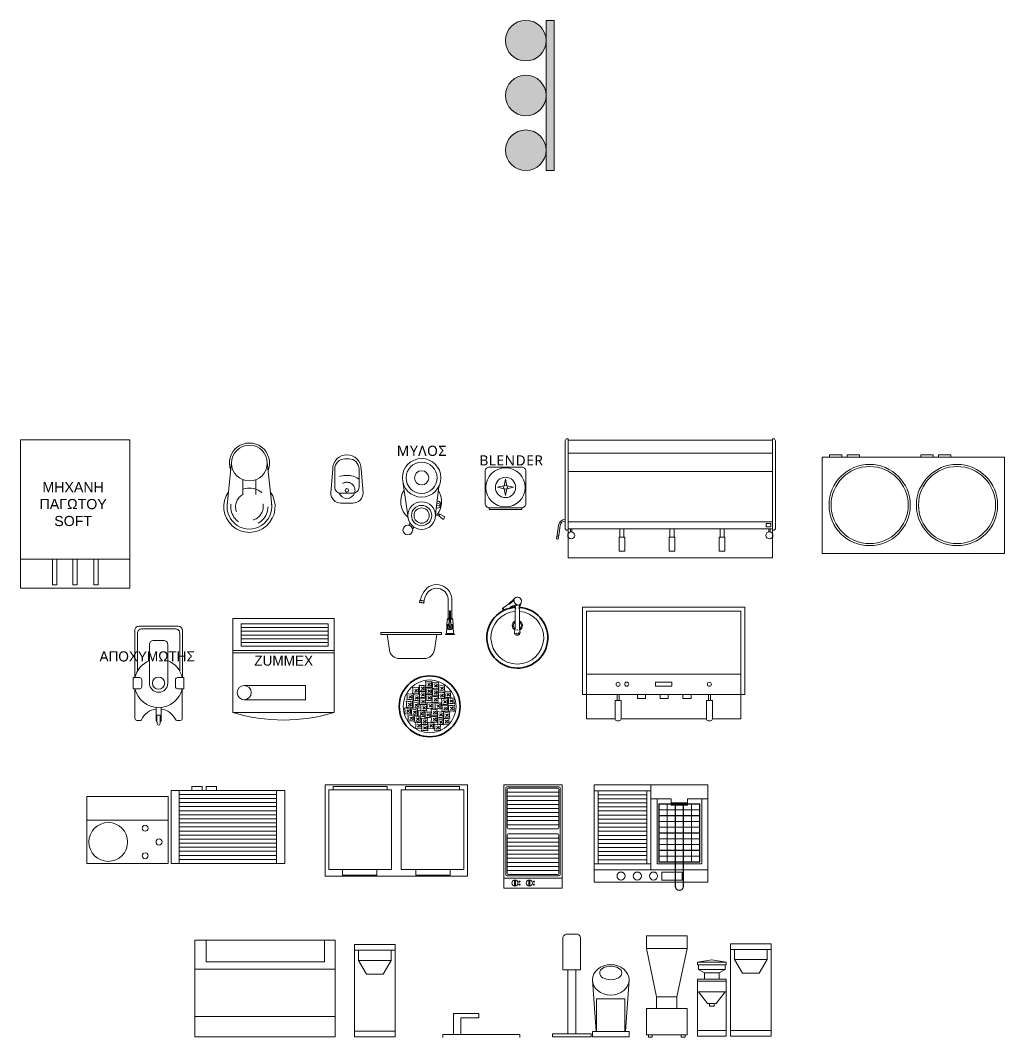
# Model space of a CAD drawing. Header units: metres. Extents: x -438 to -108, y 54494 to 54569.
# Drawn here: x -436.72 to -431.87, y 54556.84 to 54561.85 of the extents above; entities that cross this region are included whole.
import ezdxf

# ---------------------------------------------------------------- set-up
doc = ezdxf.new("R2010")
doc.units = ezdxf.units.M
doc.header["$MEASUREMENT"] = 0
doc.linetypes.add('0', pattern=[0])
doc.linetypes.add('HIDDEN2', pattern=[0.1875, 0.125, -0.0625])
for name, color, linetype, lineweight in [('epipla new', 141, 'Continuous', 35), ('epipla old', 5, 'Continuous', 20), ('epipla_new', 141, 'Continuous', 35), ('hatch kolones', 250, 'Continuous', 13), ('hatch_kolones', 250, 'Continuous', 13), ('hatch_walls', 252, 'Continuous', 13)]:
    doc.layers.add(name, color=color, linetype=linetype, lineweight=lineweight)
doc.layers.add('HATCH_EPIPLA_UP', color=7, linetype='Continuous', lineweight=13, true_color=0xdbd5cd)
doc.styles.add('ATTR', font='romans.shx', dxfattribs={"width": 0.8, "height": 1.075})
doc.styles.get("Standard").update_dxf_attribs({"font": 'arial.ttf'})

# ---------------------------------------------------------------- blocks, each defined once
blk = doc.blocks.new('CAF2')
at = {"layer": 'epipla old'}
for p, q in [((55483.5, 23766.7), (55483.5, 24196.7)), ((55483.5, 24196.7), (56283.5, 24196.7)), ((55503.5, 23646.7), (55503.5, 24176.7)), ((55503.5, 24176.7), (56263.5, 24176.7)), ((56263.5, 24176.7), (56263.5, 23646.7)), ((56283.5, 24196.7), (56283.5, 23766.7)), ((56263.5, 23866.7), (55503.5, 23866.7)), ((55923.5, 23826.7), (55843.5, 23826.7)), ((55843.5, 23826.7), (55843.5, 23806.7)), ((55923.5, 23806.7), (55843.5, 23806.7)), ((55923.5, 23826.7), (55923.5, 23806.7)), ((56283.5, 23766.7), (55483.5, 23766.7)), ((56263.5, 23766.7), (55503.5, 23766.7)), ((55653.5, 23736.7), (55653.5, 23766.7)), ((55663.5, 23736.7), (55663.5, 23766.7)), ((55754, 23766.7), (55754, 23746.7)), ((55794, 23746.7), (55794, 23766.7)), ((55865.7, 23766.7), (55865.7, 23746.7)), ((55905.7, 23746.7), (55905.7, 23766.7)), ((55977.9, 23766.7), (55977.9, 23746.7)), ((56017.9, 23746.7), (56017.9, 23766.7)), ((56103.5, 23766.7), (56103.5, 23736.7)), ((56113.5, 23766.7), (56113.5, 23736.7)), ((55643.5, 23646.7), (55643.5, 23736.7)), ((55673.5, 23736.7), (55643.5, 23736.7)), ((55673.5, 23646.7), (55673.5, 23736.7)), ((55754, 23746.7), (55794, 23746.7)), ((55865.7, 23746.7), (55905.7, 23746.7)), ((55977.9, 23746.7), (56017.9, 23746.7)), ((56093.5, 23736.7), (56093.5, 23646.7)), ((56123.5, 23736.7), (56093.5, 23736.7)), ((56123.5, 23736.7), (56123.5, 23646.7)), ((55643.5, 23646.7), (55503.5, 23646.7)), ((55663.5, 23636.7), (55653.5, 23636.7)), ((56093.5, 23646.7), (55673.5, 23646.7)), ((56113.5, 23636.7), (56103.5, 23636.7)), ((56263.5, 23646.7), (56123.5, 23646.7))]:
    blk.add_line(p, q, dxfattribs=at)
for centre in [(55658.5, 23816.7), (55701.3, 23817), (56108.5, 23816.7)]:
    blk.add_circle(centre, 10, dxfattribs=at)
for centre, start, end in [((55653.5, 23646.7), 180, 270), ((55663.5, 23646.7), 270, 0), ((56103.5, 23646.7), 180, 270), ((56113.5, 23646.7), 270, 0)]:
    blk.add_arc(centre, 10, start, end, dxfattribs=at)
blk = doc.blocks.new('A$C2988737A')
at = {"layer": 'epipla old'}
blk.add_line((587.6, 270), (587.6, -270), dxfattribs=at)
for points in [[(0, -270), (730, -270), (730, 270), (0, 270)], [(587.6, 92.8), (713.9, 92.8), (713.9, 114.3), (587.6, 114.3)], [(587.6, -10.8), (713.9, -10.8), (713.9, 10.8), (587.6, 10.8)], [(587.6, -111.3), (713.9, -111.3), (713.9, -89.7), (587.6, -89.7)]]:
    blk.add_lwpolyline(points, close=True, dxfattribs=at)
blk = doc.blocks.new('ICE1')
at = {"layer": 'epipla new', "rotation": 270}
blk.add_blockref('A$C2988737A', (52983, 25020.2), dxfattribs=at)
at = {"layer": 'hatch_kolones', "insert": (52973.3, 24812.5), "char_height": 50, "attachment_point": 2}
blk.add_mtext('\\A1;\\pxqc;ΜΗΧΑΝΗ\\PΠΑΓΩΤΟΥ\\PSOFT', dxfattribs=at)
blk = doc.blocks.new('A1')
at = {"layer": 'epipla old'}
for p, q in [((53753.9, 24911.2), (53732, 24698)), ((53929.6, 24911.2), (53951.6, 24698))]:
    blk.add_line(p, q, dxfattribs=at)
at = {"layer": 'epipla old', "linetype": 'HIDDEN2', "ltscale": 200}
for p, q in [((53809.9, 24751.5), (53809.9, 24823.8)), ((53873.6, 24751.5), (53873.6, 24823.8))]:
    blk.add_line(p, q, dxfattribs=at)
at = {"layer": 'epipla old'}
blk.add_circle((53841.8, 24905.9), 88, dxfattribs=at)
at = {"layer": 'epipla old', "linetype": 'HIDDEN2', "ltscale": 200}
blk.add_circle((53841.8, 24691.3), 91.8, dxfattribs=at)
at = {"layer": 'epipla old'}
for centre, radius, start, end in [((53841.8, 24905.9), 99, 338.5169, 201.4831), ((53841.8, 24691.3), 126.5, 144.4423, 35.5577), ((53841.8, 24691.3), 110, 171.7391, 8.2609)]:
    blk.add_arc(centre, radius, start, end, dxfattribs=at)
at = {"layer": 'epipla old', "linetype": 'HIDDEN2', "ltscale": 200}
blk.add_arc((53841.8, 24691.3), 68.1, 117.8672, 62.1328, dxfattribs=at)
blk = doc.blocks.new('A2')
at = {"layer": 'epipla old'}
for points in [[(54292.4, 24709.1), (54352, 24709.1, 0.414214), (54402, 24759.1), (54392.2, 24876.8, 0.414214), (54322.2, 24946.8), (54322.2, 24946.8, 0.414214), (54252.2, 24876.8), (54242.4, 24759.1, 0.414214)], [(54292.4, 24757.4), (54352, 24757.4, 0.414214), (54382, 24787.4), (54382, 24876.8, 0.414214), (54332, 24926.8), (54312.4, 24926.8, 0.414214), (54262.4, 24876.8), (54262.4, 24787.4, 0.414214)]]:
    blk.add_lwpolyline(points, format="xyb", close=True, dxfattribs=at)
blk.add_circle((54322.2, 24771.7), 8.46, dxfattribs=at)
at = {"layer": 'epipla old', "linetype": 'HIDDEN2', "ltscale": 200}
for centre, radius, start, end in [((54322.2, 24736.9), 108.5, 56.5784, 123.4213), ((54322.2, 24771.7), 40, 340.7661, 199.2339)]:
    blk.add_arc(centre, radius, start, end, dxfattribs=at)
at = {"layer": 'epipla old'}
blk.add_arc((54322.2, 24771.7), 40, 199.2339, 340.7661, dxfattribs=at)
blk = doc.blocks.new('A4')
at = {"layer": 'epipla old'}
for p, q in [((53759.7, 23982.9), (54259.7, 23982.9)), ((53759.7, 23970.7), (54259.7, 23970.7))]:
    blk.add_line(p, q, dxfattribs=at)
for points in [[(53759.7, 23678.1), (54259.7, 23678.1), (54259.7, 24140.4), (53759.7, 24140.4)], [(53800.9, 24114.4), (54230.4, 24114.4), (54230.4, 24095.9), (53800.9, 24095.9)], [(53800.9, 24095.9), (54230.4, 24095.9), (54230.4, 24077.5), (53800.9, 24077.5)], [(53800.9, 24077.5), (54230.4, 24077.5), (54230.4, 24059), (53800.9, 24059)], [(53800.9, 24059), (54230.4, 24059), (54230.4, 24040.6), (53800.9, 24040.6)], [(53800.9, 24040.6), (54230.4, 24040.6), (54230.4, 24022.1), (53800.9, 24022.1)], [(53800.9, 24022.1), (54230.4, 24022.1), (54230.4, 24003.6), (53800.9, 24003.6)]]:
    blk.add_lwpolyline(points, close=True, dxfattribs=at)
blk.add_lwpolyline([(53816.3, 23740.5), (54117.5, 23740.5), (54117.5, 23810.3), (53816.3, 23810.3)], dxfattribs=at)
blk.add_circle((53816.3, 23775.4), 34.9, dxfattribs=at)
for centre, radius, start, end in [((53816.3, 23775.4), 34.9, 90, 270), ((54009.7, 24488.3), 847.9, 252.8508, 287.1492)]:
    blk.add_arc(centre, radius, start, end, dxfattribs=at)
blk = doc.blocks.new('A5')
at = {"layer": 'epipla old'}
for p, q in [((53495.8, 23293.7), (53495.8, 22933.7)), ((53975.8, 23273.7), (53495.8, 23273.7)), ((53975.8, 23253.7), (53495.8, 23253.7)), ((53975.8, 23293.7), (53975.8, 22933.7)), ((53975.8, 23233.7), (53495.8, 23233.7)), ((53975.8, 23213.7), (53495.8, 23213.7)), ((53975.8, 23193.7), (53495.8, 23193.7)), ((53975.8, 23173.7), (53495.8, 23173.7)), ((53975.8, 23153.7), (53495.8, 23153.7)), ((53041.1, 23147.9), (53441.1, 23147.9)), ((53975.8, 23133.7), (53495.8, 23133.7)), ((53975.8, 23113.7), (53495.8, 23113.7)), ((53975.8, 23093.7), (53495.8, 23093.7)), ((53975.8, 23073.7), (53495.8, 23073.7)), ((53975.8, 23053.7), (53495.8, 23053.7)), ((53975.8, 23033.7), (53495.8, 23033.7)), ((53975.8, 23013.7), (53495.8, 23013.7)), ((53975.8, 22993.7), (53495.8, 22993.7)), ((53975.8, 22973.7), (53495.8, 22973.7)), ((53975.8, 22953.7), (53495.8, 22953.7))]:
    blk.add_line(p, q, dxfattribs=at)
for points in [[(53558.9, 23293.7), (53558.9, 23313.7), (53608.9, 23313.7), (53608.9, 23293.7)], [(53628.9, 23293.7), (53628.9, 23313.7), (53678.9, 23313.7), (53678.9, 23293.7)]]:
    blk.add_lwpolyline(points, dxfattribs=at)
for points in [[(53041.1, 23263.7), (53441.1, 23263.7), (53441.1, 22933.7), (53041.1, 22933.7)], [(54015.8, 22933.7), (53455.8, 22933.7), (53455.8, 23293.7), (54015.8, 23293.7)]]:
    blk.add_lwpolyline(points, close=True, dxfattribs=at)
for centre, radius in [((53146.3, 23039.6), 95.5), ((53328.1, 23107.6), 15), ((53396.9, 23039.6), 15), ((53328.1, 22971.5), 15)]:
    blk.add_circle(centre, radius, dxfattribs=at)
blk = doc.blocks.new('A6')
at = {"layer": 'epipla old'}
for points in [[(54215.9, 22871.7), (54915.9, 22871.7), (54915.9, 23321.7), (54215.9, 23321.7)], [(54254, 23296.5), (54254, 23313.6), (54520.6, 23313.6), (54520.6, 23296.5)], [(54877.9, 23296.5), (54877.9, 23313.6), (54611.2, 23313.6), (54611.2, 23296.5)], [(54233.5, 22903.4), (54233.5, 23296.5), (54542.6, 23296.5), (54542.6, 22903.4)], [(54898.4, 22903.4), (54898.4, 23296.5), (54589.2, 23296.5), (54589.2, 22903.4)], [(54301, 22903.4), (54301, 22875.8), (54469.2, 22875.8), (54469.2, 22903.4)], [(54830.9, 22903.4), (54830.9, 22875.8), (54662.6, 22875.8), (54662.6, 22903.4)]]:
    blk.add_lwpolyline(points, close=True, dxfattribs=at)
blk = doc.blocks.new('A7')
at = {"layer": 'epipla old'}
for p, q in [((55095.8, 23321.7), (55383.2, 23321.7)), ((55095.8, 22812.1), (55095.8, 23321.7)), ((55105.8, 22879.2), (55105.8, 23304.7)), ((55112.8, 23311.7), (55366.2, 23311.7)), ((55117.8, 23304.7), (55361.2, 23304.7)), ((55373.2, 23304.7), (55373.2, 22879.2)), ((55383.2, 23321.7), (55383.2, 22812.1)), ((55112.8, 23299.7), (55112.8, 23109.7)), ((55366.2, 23284.7), (55112.8, 23284.7)), ((55366.2, 23264.7), (55112.8, 23264.7)), ((55366.2, 23299.7), (55366.2, 23109.7)), ((55366.2, 23244.7), (55112.8, 23244.7)), ((55366.2, 23224.7), (55112.8, 23224.7)), ((55366.2, 23204.7), (55112.8, 23204.7)), ((55366.2, 23184.7), (55112.8, 23184.7)), ((55366.2, 23164.7), (55112.8, 23164.7)), ((55366.2, 23144.7), (55112.8, 23144.7)), ((55366.2, 23124.7), (55112.8, 23124.7)), ((55361.2, 23104.7), (55117.8, 23104.7)), ((55112.8, 23074.1), (55112.8, 22884.2)), ((55366.2, 23059.2), (55112.8, 23059.2)), ((55361.2, 23079.1), (55117.8, 23079.1)), ((55366.2, 23074.1), (55366.2, 22884.2)), ((55366.2, 23039.2), (55112.8, 23039.2)), ((55366.2, 23019.2), (55112.8, 23019.2)), ((55366.2, 22999.2), (55112.8, 22999.2)), ((55366.2, 22979.2), (55112.8, 22979.2)), ((55366.2, 22959.2), (55112.8, 22959.2)), ((55366.2, 22939.2), (55112.8, 22939.2)), ((55366.2, 22919.2), (55112.8, 22919.2)), ((55383.2, 22862.2), (55095.8, 22862.2)), ((55366.2, 22899.2), (55112.8, 22899.2)), ((55366.2, 22872.2), (55112.8, 22872.2)), ((55361.2, 22879.2), (55117.8, 22879.2)), ((55147.6, 22822.3), (55147.6, 22851.9)), ((55152.6, 22822.3), (55152.6, 22851.9)), ((55218.7, 22822.3), (55218.7, 22851.9)), ((55223.7, 22822.3), (55223.7, 22851.9)), ((55383.2, 22812.1), (55095.8, 22812.1))]:
    blk.add_line(p, q, dxfattribs=at)
for centre, radius in [((55150.1, 22837.1), 15), ((55221.2, 22837.1), 15), ((55172.8, 22844.6), 2.5), ((55172.8, 22829.6), 2.5), ((55243.8, 22844.6), 2.5), ((55243.8, 22829.6), 2.5)]:
    blk.add_circle(centre, radius, dxfattribs=at)
for centre, radius, start, end in [((55112.8, 23304.7), 7, 90, 180), ((55117.8, 23299.7), 5, 90, 180), ((55361.2, 23299.7), 5, 0, 90), ((55366.2, 23304.7), 7, 0, 90), ((55117.8, 23109.7), 5, 180, 270), ((55361.2, 23109.7), 5, 270, 0), ((55117.8, 23074.1), 5, 90, 180), ((55361.2, 23074.1), 5, 0, 90), ((55112.8, 22879.2), 7, 180, 270), ((55117.8, 22884.2), 5, 180, 270), ((55361.2, 22884.2), 5, 270, 0), ((55366.2, 22879.2), 7, 270, 0)]:
    blk.add_arc(centre, radius, start, end, dxfattribs=at)
blk = doc.blocks.new('A8')
at = {"layer": 'epipla old'}
for p, q in [((55540.5, 23321.7), (55540.5, 23291.7)), ((55820.5, 22901.7), (55820.5, 23321.7)), ((56100.5, 23321.7), (56100.5, 23251.7)), ((55540.5, 23292.3), (55820.5, 23292.3)), ((55540.5, 23291.7), (55820.5, 23291.7)), ((55540.5, 22932.3), (55540.5, 23291.7)), ((55540.5, 23291.7), (55560.5, 23291.7)), ((55560.5, 23291.7), (55560.5, 23172.3)), ((55800.5, 23291.7), (55560.5, 23291.7)), ((55560.5, 23291.7), (55820.5, 23291.7)), ((55560.5, 23252.3), (55560.5, 23272.3)), ((55560.5, 23272.3), (55800.5, 23272.3)), ((55800.5, 23252.3), (55560.5, 23252.3)), ((55820.5, 23291.7), (55800.5, 23291.7)), ((55800.5, 23291.7), (55800.5, 22932.3)), ((55800.5, 23272.3), (55800.5, 23291.7)), ((55800.5, 22932.3), (55800.5, 23291.7)), ((55800.5, 23212.3), (55800.5, 23252.3)), ((55820.5, 23292.3), (55820.5, 22932.3)), ((55820.5, 23291.7), (55820.5, 22932.3)), ((55800.5, 23232.3), (55560.5, 23232.3)), ((55560.5, 23192.3), (55560.5, 23212.3)), ((55560.5, 23212.3), (55800.5, 23212.3)), ((55560.5, 23052.3), (55560.5, 23212.3)), ((55560.5, 23212.3), (55800.5, 23212.3)), ((55800.5, 23212.3), (55800.5, 23232.3)), ((55920.5, 23251.7), (55820.5, 23251.7)), ((55850.5, 23251.7), (55850.5, 22931.7)), ((55859.7, 23227.1), (56061.3, 23227.1)), ((55859.7, 23227.1), (55860.5, 23227.1)), ((55860.5, 23227.1), (55859.7, 23227.1)), ((55859.7, 23227.1), (55859.7, 23147.1)), ((55859.7, 22940.9), (55859.7, 23227.1)), ((55860.5, 23226.3), (55900.1, 23226.3)), ((55860.5, 23226.3), (55860.5, 23198.2)), ((55860.5, 23198.2), (55860.5, 23226.3)), ((55900.1, 23226.3), (55900.1, 23198.2)), ((55900.1, 23226.3), (55900.1, 23198.2)), ((55900.9, 23226.3), (55940.1, 23226.3)), ((55900.9, 23226.3), (55900.9, 23198.2)), ((55900.9, 23226.3), (55900.9, 23198.2)), ((55920.5, 23251.7), (55920.5, 23231.7)), ((55920.5, 23231.7), (56000.5, 23231.7)), ((55920.5, 23221.7), (55920.5, 23231.7)), ((55920.5, 23231.7), (55920.5, 23226.7)), ((55920.5, 23226.7), (55920.5, 23225.9)), ((55940.1, 23221.7), (55920.5, 23221.7)), ((55940.1, 23226.3), (55940.1, 23198.2)), ((55940.1, 23226.3), (55940.1, 23198.2)), ((55940.9, 23226.3), (55980.1, 23226.3)), ((55940.9, 23226.3), (55940.9, 23198.2)), ((55940.9, 23226.3), (55940.9, 23198.2)), ((55980.1, 23221.7), (55940.9, 23221.7)), ((55980.1, 23226.3), (55980.1, 23198.2)), ((55980.1, 23226.3), (55980.1, 23198.2)), ((55980.9, 23226.3), (56020.1, 23226.3)), ((55980.9, 23226.3), (55980.9, 23198.2)), ((55980.9, 23226.3), (55980.9, 23198.2)), ((56000.5, 23221.7), (55980.9, 23221.7)), ((56100.5, 23251.7), (56000.5, 23251.7)), ((56000.5, 23231.7), (56000.5, 23251.7)), ((56000.5, 23231.7), (56000.5, 23221.7)), ((56000.5, 23226.7), (56000.5, 23227.1)), ((56000.5, 23227.1), (56040.5, 23227.1)), ((56000.5, 23221.7), (56000.5, 23226.7)), ((56000.5, 23226.7), (56000.5, 23226.3)), ((56000.5, 23226.3), (56020.1, 23226.3)), ((56020.1, 23226.3), (56020.1, 23198.2)), ((56020.1, 23226.3), (56020.1, 23198.2)), ((56020.9, 23226.3), (56040.5, 23226.3)), ((56020.9, 23226.3), (56060.5, 23226.3)), ((56020.9, 23226.3), (56020.9, 23198.2)), ((56020.9, 23226.3), (56020.9, 23198.2)), ((56040.5, 23227.1), (56060.5, 23227.1)), ((56040.5, 23226.3), (56060.5, 23226.3)), ((56060.5, 23227.1), (56061.3, 23227.1)), ((56060.5, 23226.3), (56060.5, 23198.2)), ((56060.5, 23226.3), (56060.5, 23198.2)), ((56061.3, 23227.1), (56061.3, 23147.1)), ((56061.3, 23227.1), (56061.3, 22940.9)), ((56070.5, 22931.7), (56070.5, 23251.7)), ((55540.5, 23172.3), (55540.5, 23052.3)), ((55800.5, 23192.3), (55560.5, 23192.3)), ((55560.5, 23152.3), (55560.5, 23172.3)), ((55560.5, 23172.3), (55800.5, 23172.3)), ((55560.5, 23172.3), (55560.5, 23052.3)), ((55800.5, 23152.3), (55560.5, 23152.3)), ((55800.5, 23172.3), (55800.5, 23192.3)), ((55800.5, 23132.3), (55800.5, 23152.3)), ((55900.1, 23198.2), (55860.5, 23198.2)), ((55860.5, 23197.4), (55860.5, 23169.8)), ((55860.5, 23169.8), (55860.5, 23197.4)), ((55900.1, 23197.4), (55860.5, 23197.4)), ((55900.1, 23169.8), (55860.5, 23169.8)), ((55860.5, 23169), (55860.5, 23141.3)), ((55860.5, 23141.3), (55860.5, 23169)), ((55900.1, 23169), (55860.5, 23169)), ((55900.1, 23197.4), (55900.1, 23186.3)), ((55900.1, 23197.4), (55900.1, 23169.8)), ((55900.1, 23169), (55900.1, 23141.3)), ((55940.1, 23198.2), (55900.9, 23198.2)), ((55900.9, 23197.4), (55900.9, 23186.3)), ((55900.9, 23197.4), (55900.9, 23169.8)), ((55940.1, 23197.4), (55900.9, 23197.4)), ((55940.1, 23169.8), (55900.9, 23169.8)), ((55900.9, 23169), (55900.9, 23141.3)), ((55940.1, 23169), (55900.9, 23169)), ((55940.1, 23197.4), (55940.1, 23186.3)), ((55940.1, 23197.4), (55940.1, 23169.8)), ((55940.1, 23169), (55940.1, 23141.3)), ((55980.1, 23198.2), (55940.9, 23198.2)), ((55940.9, 23197.4), (55940.9, 23186.3)), ((55940.9, 23197.4), (55940.9, 23169.8)), ((55980.1, 23197.4), (55940.9, 23197.4)), ((55980.1, 23169.8), (55940.9, 23169.8)), ((55940.9, 23169), (55940.9, 23141.3)), ((55980.1, 23169), (55940.9, 23169)), ((55980.1, 23197.4), (55980.1, 23186.3)), ((55980.1, 23197.4), (55980.1, 23169.8)), ((55980.1, 23169), (55980.1, 23141.3)), ((56020.1, 23198.2), (55980.9, 23198.2)), ((55980.9, 23197.4), (55980.9, 23186.3)), ((55980.9, 23197.4), (55980.9, 23169.8)), ((56020.1, 23197.4), (55980.9, 23197.4)), ((56020.1, 23169.8), (55980.9, 23169.8)), ((55980.9, 23169), (55980.9, 23141.3)), ((56020.1, 23169), (55980.9, 23169)), ((56020.1, 23197.4), (56020.1, 23186.3)), ((56020.1, 23197.4), (56020.1, 23169.8)), ((56020.1, 23169), (56020.1, 23141.3)), ((56060.5, 23198.2), (56020.9, 23198.2)), ((56020.9, 23197.4), (56020.9, 23186.3)), ((56020.9, 23197.4), (56020.9, 23169.8)), ((56060.5, 23197.4), (56020.9, 23197.4)), ((56060.5, 23169.8), (56020.9, 23169.8)), ((56020.9, 23169), (56020.9, 23141.3)), ((56060.5, 23169), (56020.9, 23169)), ((56060.5, 23197.4), (56060.5, 23169.8)), ((56060.5, 23197.4), (56060.5, 23169.8)), ((56060.5, 23169), (56060.5, 23141.3)), ((56060.5, 23169), (56060.5, 23141.3)), ((55560.5, 23112.3), (55560.5, 23132.3)), ((55560.5, 23132.3), (55800.5, 23132.3)), ((55800.5, 23112.3), (55560.5, 23112.3)), ((55800.5, 23092.3), (55800.5, 23112.3)), ((55900.1, 23141.3), (55860.5, 23141.3)), ((55860.5, 23140.5), (55860.5, 23112.9)), ((55860.5, 23112.9), (55860.5, 23140.5)), ((55900.1, 23140.5), (55860.5, 23140.5)), ((55860.5, 23112.9), (55900.1, 23112.9)), ((55860.5, 23112.1), (55860.5, 23086.3)), ((55860.5, 23084.4), (55860.5, 23112.1)), ((55860.5, 23112.1), (55900.1, 23112.1)), ((55900.1, 23140.5), (55900.1, 23112.9)), ((55900.1, 23112.1), (55900.1, 23084.4)), ((55940.1, 23141.3), (55900.9, 23141.3)), ((55900.9, 23140.5), (55900.9, 23112.9)), ((55940.1, 23140.5), (55900.9, 23140.5)), ((55900.9, 23112.9), (55940.1, 23112.9)), ((55900.9, 23112.1), (55900.9, 23084.4)), ((55900.9, 23112.1), (55940.1, 23112.1)), ((55940.1, 23140.5), (55940.1, 23112.9)), ((55940.1, 23112.1), (55940.1, 23084.4)), ((55980.1, 23141.3), (55940.9, 23141.3)), ((55940.9, 23140.5), (55940.9, 23112.9)), ((55980.1, 23140.5), (55940.9, 23140.5)), ((55940.9, 23112.9), (55980.1, 23112.9)), ((55940.9, 23112.1), (55940.9, 23084.4)), ((55940.9, 23112.1), (55980.1, 23112.1)), ((55980.1, 23140.5), (55980.1, 23112.9)), ((55980.1, 23112.1), (55980.1, 23084.4)), ((56020.1, 23141.3), (55980.9, 23141.3)), ((55980.9, 23140.5), (55980.9, 23112.9)), ((56020.1, 23140.5), (55980.9, 23140.5)), ((55980.9, 23112.9), (56020.1, 23112.9)), ((55980.9, 23112.1), (55980.9, 23084.4)), ((55980.9, 23112.1), (56020.1, 23112.1)), ((56020.1, 23140.5), (56020.1, 23112.9)), ((56020.1, 23112.1), (56020.1, 23084.4)), ((56060.5, 23141.3), (56020.9, 23141.3)), ((56020.9, 23140.5), (56020.9, 23112.9)), ((56060.5, 23140.5), (56020.9, 23140.5)), ((56060.5, 23112.9), (56020.9, 23112.9)), ((56020.9, 23112.9), (56060.5, 23112.9)), ((56020.9, 23112.1), (56020.9, 23084.4)), ((56060.5, 23112.1), (56020.9, 23112.1)), ((56020.9, 23112.1), (56060.5, 23112.1)), ((56060.5, 23140.5), (56060.5, 23112.9)), ((56060.5, 23140.5), (56060.5, 23112.9)), ((56060.5, 23112.1), (56060.5, 23086.3)), ((56060.5, 23112.1), (56060.5, 23084.4)), ((56061.3, 23147.1), (56061.3, 23085.9)), ((55560.5, 23072.3), (55560.5, 23092.3)), ((55560.5, 23092.3), (55800.5, 23092.3)), ((55800.5, 23072.3), (55560.5, 23072.3)), ((55560.5, 23052.3), (55560.5, 22932.3)), ((55560.5, 23032.3), (55560.5, 23052.3)), ((55560.5, 23052.3), (55800.5, 23052.3)), ((55800.5, 23052.3), (55800.5, 23072.3)), ((55900.1, 23084.4), (55860.5, 23084.4)), ((55860.5, 23055.8), (55860.5, 23083.6)), ((55900.1, 23083.6), (55860.5, 23083.6)), ((55900.1, 23055.8), (55860.5, 23055.8)), ((55860.5, 23027.3), (55860.5, 23055)), ((55900.1, 23055), (55860.5, 23055)), ((55900.1, 23083.6), (55900.1, 23055.8)), ((55900.1, 23055), (55900.1, 23027.3)), ((55940.1, 23084.4), (55900.9, 23084.4)), ((55900.9, 23083.6), (55900.9, 23055.8)), ((55940.1, 23083.6), (55900.9, 23083.6)), ((55940.1, 23055.8), (55900.9, 23055.8)), ((55900.9, 23055), (55900.9, 23027.3)), ((55940.1, 23055), (55900.9, 23055)), ((55940.1, 23083.6), (55940.1, 23055.8)), ((55940.1, 23055), (55940.1, 23027.3)), ((55980.1, 23084.4), (55940.9, 23084.4)), ((55940.9, 23083.6), (55940.9, 23055.8)), ((55980.1, 23083.6), (55940.9, 23083.6)), ((55980.1, 23055.8), (55940.9, 23055.8)), ((55940.9, 23055), (55940.9, 23027.3)), ((55980.1, 23055), (55940.9, 23055)), ((55980.1, 23083.6), (55980.1, 23055.8)), ((55980.1, 23055), (55980.1, 23027.3)), ((56020.1, 23084.4), (55980.9, 23084.4)), ((55980.9, 23083.6), (55980.9, 23055.8)), ((56020.1, 23083.6), (55980.9, 23083.6)), ((56020.1, 23055.8), (55980.9, 23055.8)), ((55980.9, 23055), (55980.9, 23027.3)), ((56020.1, 23055), (55980.9, 23055)), ((56020.1, 23083.6), (56020.1, 23055.8)), ((56020.1, 23055), (56020.1, 23027.3)), ((56060.5, 23084.4), (56020.9, 23084.4)), ((56060.5, 23084.4), (56020.9, 23084.4)), ((56020.9, 23083.6), (56020.9, 23055.8)), ((56060.5, 23083.6), (56020.9, 23083.6)), ((56060.5, 23083.6), (56020.9, 23083.6)), ((56060.5, 23055.8), (56020.9, 23055.8)), ((56060.5, 23055.8), (56020.9, 23055.8)), ((56020.9, 23055), (56020.9, 23027.3)), ((56060.5, 23055), (56020.9, 23055)), ((56060.5, 23055), (56020.9, 23055)), ((56060.5, 23083.6), (56060.5, 23055.8)), ((56060.5, 23055), (56060.5, 23027.3)), ((55800.5, 23032.3), (55560.5, 23032.3)), ((55560.5, 22992.3), (55560.5, 23012.3)), ((55560.5, 23012.3), (55800.5, 23012.3)), ((55800.5, 23012.3), (55800.5, 23032.3)), ((55900.1, 23027.3), (55860.5, 23027.3)), ((55860.5, 22998.9), (55860.5, 23026.5)), ((55900.1, 23026.5), (55860.5, 23026.5)), ((55900.1, 23026.5), (55900.1, 22998.9)), ((55940.1, 23027.3), (55900.9, 23027.3)), ((55900.9, 23026.5), (55900.9, 22998.9)), ((55940.1, 23026.5), (55900.9, 23026.5)), ((55940.1, 23026.5), (55940.1, 22998.9)), ((55980.1, 23027.3), (55940.9, 23027.3)), ((55940.9, 23026.5), (55940.9, 22998.9)), ((55980.1, 23026.5), (55940.9, 23026.5)), ((55980.1, 23026.5), (55980.1, 22998.9)), ((56020.1, 23027.3), (55980.9, 23027.3)), ((55980.9, 23026.5), (55980.9, 22998.9)), ((56020.1, 23026.5), (55980.9, 23026.5)), ((56020.1, 23026.5), (56020.1, 22998.9)), ((56060.5, 23027.3), (56020.9, 23027.3)), ((56060.5, 23027.3), (56020.9, 23027.3)), ((56020.9, 23026.5), (56020.9, 22998.9)), ((56060.5, 23026.5), (56020.9, 23026.5)), ((56060.5, 23026.5), (56020.9, 23026.5)), ((56060.5, 23026.5), (56060.5, 22998.9)), ((55800.5, 22992.3), (55560.5, 22992.3)), ((55560.5, 22952.3), (55560.5, 22972.3)), ((55560.5, 22972.3), (55800.5, 22972.3)), ((55800.5, 22952.3), (55560.5, 22952.3)), ((55800.5, 22972.3), (55800.5, 22992.3)), ((55800.5, 22932.3), (55800.5, 22952.3)), ((55900.1, 22998.9), (55860.5, 22998.9)), ((55860.5, 22970.4), (55860.5, 22998.1)), ((55900.1, 22998.1), (55860.5, 22998.1)), ((55900.1, 22970.4), (55860.5, 22970.4)), ((55860.5, 22941.7), (55860.5, 22969.6)), ((55900.1, 22969.6), (55860.5, 22969.6)), ((55900.1, 22998.1), (55900.1, 22970.4)), ((55900.1, 22969.6), (55900.1, 22941.7)), ((55940.1, 22998.9), (55900.9, 22998.9)), ((55900.9, 22998.1), (55900.9, 22970.4)), ((55940.1, 22998.1), (55900.9, 22998.1)), ((55940.1, 22970.4), (55900.9, 22970.4)), ((55900.9, 22969.6), (55900.9, 22941.7)), ((55940.1, 22969.6), (55900.9, 22969.6)), ((55940.1, 22998.1), (55940.1, 22970.4)), ((55940.1, 22969.6), (55940.1, 22941.7)), ((55980.1, 22998.9), (55940.9, 22998.9)), ((55940.9, 22998.1), (55940.9, 22970.4)), ((55980.1, 22998.1), (55940.9, 22998.1)), ((55980.1, 22970.4), (55940.9, 22970.4)), ((55940.9, 22969.6), (55940.9, 22941.7)), ((55980.1, 22969.6), (55940.9, 22969.6)), ((55980.1, 22998.1), (55980.1, 22970.4)), ((55980.1, 22969.6), (55980.1, 22941.7)), ((56020.1, 22998.9), (55980.9, 22998.9)), ((55980.9, 22998.1), (55980.9, 22970.4)), ((56020.1, 22998.1), (55980.9, 22998.1)), ((56020.1, 22970.4), (55980.9, 22970.4)), ((55980.9, 22969.6), (55980.9, 22941.7)), ((56020.1, 22969.6), (55980.9, 22969.6)), ((56020.1, 22998.1), (56020.1, 22970.4)), ((56020.1, 22969.6), (56020.1, 22941.7)), ((56060.5, 22998.9), (56020.9, 22998.9)), ((56060.5, 22998.9), (56020.9, 22998.9)), ((56020.9, 22998.1), (56020.9, 22970.4)), ((56060.5, 22998.1), (56020.9, 22998.1)), ((56060.5, 22998.1), (56020.9, 22998.1)), ((56060.5, 22970.4), (56020.9, 22970.4)), ((56060.5, 22970.4), (56020.9, 22970.4)), ((56020.9, 22969.6), (56020.9, 22941.7)), ((56060.5, 22969.6), (56020.9, 22969.6)), ((56060.5, 22969.6), (56020.9, 22969.6)), ((56060.5, 22998.1), (56060.5, 22970.4)), ((56060.5, 22969.6), (56060.5, 22941.7)), ((55820.5, 22932.3), (55540.5, 22932.3)), ((55560.5, 22932.3), (55540.5, 22932.3)), ((55540.5, 22901.7), (55540.5, 22931.7)), ((55540.5, 22901.7), (55940.1, 22901.7)), ((55540.5, 22901.7), (55820.5, 22901.7)), ((55820.5, 22932.3), (55800.5, 22932.3)), ((55850.5, 22931.7), (56070.5, 22931.7)), ((55859.7, 22940.9), (55940.1, 22940.9)), ((55860.5, 22941.7), (55900.1, 22941.7)), ((55900.9, 22941.7), (55940.1, 22941.7)), ((55940.1, 22941.7), (55940.1, 22821.7)), ((55940.9, 22941.7), (55980.1, 22941.7)), ((55940.9, 22941.7), (55940.9, 22821.7)), ((55940.9, 22940.9), (55980.1, 22940.9)), ((55940.9, 22901.7), (55980.1, 22901.7)), ((55980.1, 22941.7), (55980.1, 22821.7)), ((55980.9, 22941.7), (56020.1, 22941.7)), ((55980.9, 22941.7), (55980.9, 22821.7)), ((55980.9, 22940.9), (56061.3, 22940.9)), ((55980.9, 22901.7), (56100.5, 22901.7)), ((56020.1, 22941.7), (56000.5, 22941.7)), ((56060.5, 22941.7), (56020.9, 22941.7)), ((56020.9, 22941.7), (56060.5, 22941.7)), ((56060.5, 22940.9), (56061.3, 22940.9))]:
    blk.add_line(p, q, dxfattribs=at)
for points in [[(55940.1, 22841.7), (55540.5, 22841.7), (55540.5, 23321.7), (56100.5, 23321.7), (56100.5, 22841.7), (55980.9, 22841.7)], [(55940.1, 22851.7), (55873.6, 22851.7), (55873.6, 22891.7), (55940.1, 22891.7)], [(55940.9, 22891.7), (55973.6, 22891.7), (55973.6, 22851.7), (55940.9, 22851.7)], [(55980.1, 22841.7), (55940.9, 22841.7)]]:
    blk.add_lwpolyline(points, dxfattribs=at)
for centre in [(55673.3, 22871.7), (55753.3, 22871.7), (55833.3, 22871.7)]:
    blk.add_circle(centre, 20, dxfattribs=at)
for radius in [20.4, 19.6]:
    blk.add_arc((55960.5, 22821.7), radius, 180, 0, dxfattribs=at)
at = {"layer": 'epipla old', "style": 'ATTR', "width": 0.8, "flags": 9}
blk.add_attdef('ESTCODE', (55540.5, 23321.7), '', height=0.112, dxfattribs=at)
blk = doc.blocks.new('A9')
at = {"layer": 'epipla old'}
for p, q in [((53628.5, 22556.8), (53628.5, 22448.9)), ((54212.5, 22448.9), (54212.5, 22556.8)), ((53572.9, 22413.9), (54263.8, 22413.9)), ((53628.5, 22448.9), (54212.5, 22448.9)), ((54263.8, 22179.2), (53572.9, 22179.2))]:
    blk.add_line(p, q, dxfattribs=at)
blk.add_lwpolyline([(53572.9, 22079.3), (54263.8, 22079.3), (54263.8, 22556.8), (53572.9, 22556.8)], close=True, dxfattribs=at)
blk = doc.blocks.new('A10')
at = {"layer": 'epipla old'}
for p, q in [((54359.8, 22506.2), (54359.8, 22107.5)), ((54379.8, 22456.2), (54379.8, 22506.2)), ((54539.8, 22456.2), (54539.8, 22506.2)), ((54559.8, 22506.2), (54559.8, 22107.5)), ((54379.8, 22456.2), (54418.8, 22388.7)), ((54539.8, 22456.2), (54379.8, 22456.2)), ((54539.8, 22456.2), (54500.8, 22388.7)), ((54500.8, 22388.7), (54418.8, 22388.7))]:
    blk.add_line(p, q, dxfattribs=at)
for points in [[(54359.8, 22534.5), (54559.8, 22534.5), (54559.8, 22506.2), (54359.8, 22506.2)], [(54359.8, 22107.5), (54559.8, 22107.5), (54559.8, 22079.3), (54359.8, 22079.3)]]:
    blk.add_lwpolyline(points, close=True, dxfattribs=at)
blk = doc.blocks.new('A11')
at = {"layer": 'epipla old'}
for p, q in [((54847.3, 22091.2), (54847.3, 22194.4)), ((54847.3, 22194.4), (54972.8, 22194.4)), ((54972.8, 22173.5), (54883.9, 22173.5)), ((54883.9, 22173.5), (54883.9, 22091.2)), ((54972.8, 22194.4), (54972.8, 22194.4)), ((54972.8, 22194.4), (54972.8, 22173.5)), ((54795.6, 22075.8), (54795.6, 22091.2)), ((54795.6, 22091.2), (55174.4, 22091.2)), ((55174.4, 22075.8), (55174.4, 22091.2))]:
    blk.add_line(p, q, dxfattribs=at)
blk = doc.blocks.new('A12')
at = {"layer": 'epipla old'}
for p, q in [((55410.3, 22410.5), (55410.3, 22094.5)), ((55450.3, 22410.5), (55450.3, 22094.5))]:
    blk.add_line(p, q, dxfattribs=at)
blk.add_lwpolyline([(55406.5, 22585.6), (55454, 22585.6, -0.414214), (55474, 22565.6), (55474, 22410.5), (55386.5, 22410.5), (55386.5, 22565.6, -0.414214)], format="xyb", close=True, dxfattribs=at)
blk.add_lwpolyline([(55335.3, 22080.4), (55525.3, 22080.4), (55525.3, 22094.5), (55335.3, 22094.5)], close=True, dxfattribs=at)
blk = doc.blocks.new('A13')
at = {"layer": 'epipla old'}
for p, q in [((55550.8, 22105.7), (55532.6, 22360.4)), ((55712.6, 22360.4), (55694.4, 22105.7))]:
    blk.add_line(p, q, dxfattribs=at)
blk.add_lwpolyline([(55692.6, 22105.7), (55692.6, 22266.6), (55552.6, 22266.6), (55552.6, 22105.7)], dxfattribs=at)
blk.add_lwpolyline([(55532.6, 22080.4), (55712.6, 22080.4), (55712.6, 22105.7), (55532.6, 22105.7)], close=True, dxfattribs=at)
for centre, major_axis, ratio in [((55622.6, 22360.4), (-90, 0), 0.835012), ((55622.6, 22394.6), (-54.7, 0), 0.608674)]:
    blk.add_ellipse(centre, major_axis=major_axis, ratio=ratio, dxfattribs=at)
blk = doc.blocks.new('A14')
at = {"layer": 'epipla old'}
for p, q in [((55848.6, 22276.9), (55798.6, 22514.4)), ((55948.6, 22276.9), (55998.6, 22514.4))]:
    blk.add_line(p, q, dxfattribs=at)
for points in [[(55998.6, 22578), (55798.6, 22578), (55798.6, 22514.4), (55998.6, 22514.4)], [(55948.6, 22276.9), (55848.6, 22276.9), (55848.6, 22219.2), (55948.6, 22219.2)], [(55998.6, 22089.3), (55798.6, 22089.3), (55798.6, 22219.2), (55998.6, 22219.2)], [(55808.6, 22089.3), (55827.1, 22089.3), (55827.1, 22078.6), (55808.6, 22078.6)], [(55988.6, 22089.3), (55970, 22089.3), (55970, 22078.6), (55988.6, 22078.6)]]:
    blk.add_lwpolyline(points, close=True, dxfattribs=at)
blk = doc.blocks.new('A15')
at = {"layer": 'epipla old'}
for p, q in [((56050.5, 22446.9), (56120.5, 22458.6)), ((56120.5, 22458.6), (56190.5, 22446.9))]:
    blk.add_line(p, q, dxfattribs=at)
for points in [[(56050.5, 22446.9), (56190.5, 22446.9), (56190.5, 22435.2), (56050.5, 22435.2)], [(56185.5, 22435.2), (56055.5, 22435.2), (56055.5, 22411.9), (56185.5, 22411.9)], [(56190.5, 22363.4), (56050.5, 22363.4), (56050.5, 22083.4), (56190.5, 22083.4)], [(56190.5, 22363.4), (56050.5, 22363.4), (56050.5, 22353.5), (56190.5, 22353.5)], [(56190.5, 22353.5), (56050.5, 22353.5), (56050.5, 22301.9), (56190.5, 22301.9)], [(56157.1, 22395.4), (56083.9, 22395.4), (56083.9, 22363.4), (56157.1, 22363.4)], [(56131.3, 22244.6), (56109.7, 22244.6), (56109.7, 22230.4), (56131.3, 22230.4)], [(56190.5, 22083.4), (56050.5, 22083.4), (56050.5, 22111.7), (56190.5, 22111.7)]]:
    blk.add_lwpolyline(points, close=True, dxfattribs=at)
for points in [[(56055.5, 22411.9), (56083.9, 22395.4), (56120.5, 22395.4)], [(56185.5, 22411.9), (56157.1, 22395.4), (56120.5, 22395.4)], [(56055.5, 22301.9), (56098.9, 22244.6), (56120.5, 22244.6)], [(56185.5, 22301.9), (56142.1, 22244.6), (56120.5, 22244.6)]]:
    blk.add_lwpolyline(points, dxfattribs=at)
blk = doc.blocks.new('A16')
at = {"layer": 'epipla old'}
for p, q in [((56213, 22510.4), (56213, 22111.7)), ((56233, 22460.4), (56233, 22510.4)), ((56393, 22460.4), (56393, 22510.4)), ((56413, 22510.4), (56413, 22111.7)), ((56233, 22460.4), (56272, 22392.8)), ((56233, 22460.4), (56393, 22460.4)), ((56393, 22460.4), (56354, 22392.8)), ((56272, 22392.8), (56354, 22392.8))]:
    blk.add_line(p, q, dxfattribs=at)
for points in [[(56413, 22538.6), (56213, 22538.6), (56213, 22510.4), (56413, 22510.4)], [(56413, 22111.7), (56213, 22111.7), (56213, 22083.4), (56413, 22083.4)]]:
    blk.add_lwpolyline(points, close=True, dxfattribs=at)
blk = doc.blocks.new('sdsa')
at = {"layer": 'HATCH_EPIPLA_UP', "ltscale": 300}
h = blk.add_hatch(color=256, dxfattribs=at)
h.dxf.hatch_style = 1
edge = h.paths.add_edge_path()
edge.add_arc((61086.9, 33166.3), 100, 0, 360)
h = blk.add_hatch(color=256, dxfattribs=at)
h.dxf.hatch_style = 1
h.paths.add_polyline_path([(61226.9, 33266.3), (61186.9, 33266.3), (61186.9, 32526.3), (61226.9, 32526.3)])
h = blk.add_hatch(color=256, dxfattribs=at)
h.dxf.hatch_style = 1
edge = h.paths.add_edge_path()
edge.add_arc((61086.9, 32896.3), 100, 0, 360)
h = blk.add_hatch(color=256, dxfattribs=at)
h.dxf.hatch_style = 1
edge = h.paths.add_edge_path()
edge.add_arc((61086.9, 32626.3), 100, 0, 360)
at = {"layer": 'hatch_kolones', "ltscale": 300}
for p, q in [((61186.9, 33266.3), (61186.9, 32526.3)), ((61186.9, 33266.3), (61226.9, 33266.3)), ((61226.9, 32526.3), (61226.9, 33266.3)), ((61186.9, 32526.3), (61226.9, 32526.3))]:
    blk.add_line(p, q, dxfattribs=at)
for centre in [(61086.9, 33166.3), (61086.9, 32896.3), (61086.9, 32626.3)]:
    blk.add_circle(centre, 100, dxfattribs=at)
blk = doc.blocks.new('FFRTT')
at = {"layer": 'epipla old'}
for p, q in [((28275.6, -32971.7), (28255.9, -32968.3)), ((28257.2, -32966.5), (28256.3, -32966.3)), ((28257.2, -32966.5), (28274.9, -32969.6)), ((28263.8, -32947.7), (28263.8, -32947.7)), ((28263.8, -32947.7), (28263.8, -32947.7)), ((28275.9, -32969.8), (28274.9, -32969.6)), ((28277.5, -32961.5), (28277.6, -32961.6)), ((28394.5, -32959.4), (28394.5, -33054.9)), ((28412.5, -33054.9), (28412.5, -32959.4)), ((28254.2, -32978.1), (28273.9, -32981.6)), ((28274.2, -32979.6), (28254.5, -32976.2)), ((28402.5, -33017.4), (28402.5, -33046.6)), ((28404.5, -33017.4), (28404.5, -33046.6)), ((28389.5, -33059.9), (28386, -33130)), ((28391.5, -33059.9), (28389.5, -33059.9)), ((28391.5, -33059.9), (28400, -33059.9)), ((28394.5, -33054.9), (28400, -33054.9)), ((28407, -33054.9), (28412.5, -33054.9)), ((28407, -33059.9), (28415.5, -33059.9)), ((28417.5, -33059.9), (28415.5, -33059.9)), ((28421, -33130), (28417.5, -33059.9)), ((28105.4, -33211.8), (28093.9, -33135)), ((28326.9, -33211.8), (28338.5, -33135)), ((28381, -33135), (28426, -33135)), ((28421, -33130), (28386, -33130)), ((28154.9, -33254.4), (28277.5, -33254.4))]:
    blk.add_line(p, q, dxfattribs=at)
at = {"layer": 'epipla old', "ltscale": 0.5}
for p, q in [((28062.4, -33125), (28362.4, -33125)), ((28062.4, -33135), (28062.4, -33125)), ((28062.4, -33135), (28362.4, -33135)), ((28362.4, -33135), (28362.4, -33125))]:
    blk.add_line(p, q, dxfattribs=at)
at = {"layer": 'epipla old'}
blk.add_circle((28403.5, -33097.4), 4, dxfattribs=at)
for centre, radius, start, end in [((28338, -32964.6), 74.6, 3.9278, 157.7896), ((28337.8, -32964.5), 56.9, 5.0863, 153.9099), ((28261, -32973.2), 7.1, 135.7303, 204.3545), ((28256.7, -32967.4), 1.15, 109.6272, 230.4577), ((28440.6, -33020.8), 191.3, 153.8227, 163.5153), ((28269.1, -32974.7), 7.1, 315.7303, 24.3545), ((28458.4, -33023.9), 191.3, 153.8227, 163.5153), ((28275.2, -32970.6), 1.15, 289.6272, 50.4577), ((28254.9, -32977.2), 1.15, 109.6272, 230.4577), ((28273.5, -32980.5), 1.15, 289.6272, 50.4577), ((28795.2, -33041.8), 394.3, 177.3421, 181.749), ((28410.8, -33022.1), 9.58, 150.7965, 188.1583), ((28403.5, -33017.8), 1.06, 19.4215, 160.5785), ((28396.1, -33022.1), 9.58, 351.8417, 29.2035), ((28011.7, -33041.8), 394.3, 358.251, 2.6579), ((28399.3, -33061.3), 8.01, 127.6786, 170.3939), ((33856.9, -33531.6), 5476.7, 174.9947, 175.4442), ((28019.8, -33034.1), 382.8, 350.6374, 358.1278), ((28787.1, -33034.1), 382.8, 181.8722, 189.3626), ((23013.8, -33526.2), 5412.7, 4.5522, 5.0068), ((28407.6, -33061.3), 8.01, 9.6061, 52.3214), ((28403.5, -33097.4), 15, 109.3835, 71.0922), ((28403.5, -33097.4), 12.5, 114.4874, 65.5146), ((28403.5, -33097.4), 6, 171.8513, 8.1487), ((28386.4, -33135.5), 5.47, 94.6975, 175.3025), ((28420.5, -33135.5), 5.47, 4.6975, 85.3025), ((28154.9, -33204.4), 50, 188.5308, 270), ((28277.5, -33204.4), 50, 270, 351.4692)]:
    blk.add_arc(centre, radius, start, end, dxfattribs=at)
blk = doc.blocks.new('GDD')
at = {"layer": 'hatch_walls', "ltscale": 300}
for centre, radius, start, end in [((63875.7, 30495.8), 1, 72.648, 193.8331), ((63816.6, 30481.2), 59.8, 346.5127, 13.8331), ((63890.2, 30542.3), 47.8, 252.648, 287.2181), ((63819.2, 30395), 112.4, 44.5056, 54.3042), ((63853.8, 30519.6), 55, 304.5361, 324.5751), ((63949, 30481.2), 45.7, 161.8799, 197.8845), ((63904.7, 30495.7), 1, 341.8799, 107.2181), ((63875.8, 30467), 1, 166.5127, 285.3477), ((63889.9, 30415.4), 52.5, 74.0945, 105.3477), ((63904.6, 30466.9), 1, 254.0945, 17.8845)]:
    blk.add_arc(centre, radius, start, end, dxfattribs=at)
blk = doc.blocks.new('FDSSDFSDSDWE')
at = {"layer": 'epipla_new', "ltscale": 300}
blk.add_circle((60612.9, 29887), 150, dxfattribs=at)
at = {"layer": 'hatch_kolones', "ltscale": 300}
blk.add_circle((60612.9, 29887), 130, dxfattribs=at)
at = {"layer": 'hatch_walls'}
for p in [(-3345.5, -515.6), (-3313.3, -504.7), (-3281.5, -486.5), (-3280.9, -518.6), (-3249.2, -525.9), (-3249, -491.7), (-3217.6, -504.3), (-3373.9, -546.7), (-3343.2, -551.5), (-3312.4, -536.6), (-3311.8, -569.7), (-3280.9, -551.2), (-3250.2, -559.7), (-3218.9, -540.5), (-3203.1, -571), (-3187.3, -536.4), (-3170.6, -567), (-3384.8, -616.8), (-3377.2, -583.9), (-3352.3, -622.2), (-3344.1, -588), (-3319.2, -629.5), (-3306.1, -600.6), (-3275, -590.2), (-3254.9, -623.9), (-3235.7, -591.8), (-3201.9, -604.2), (-3169.7, -603.2), (-3368.9, -651.7), (-3337.6, -656.1), (-3303.1, -668.7), (-3285.8, -635.9), (-3254.7, -657.5), (-3223.5, -635.3), (-3222.8, -670.5), (-3195.8, -668), (-3193.1, -636.9), (-3331.5, -687.6), (-3301.7, -699.7), (-3271.1, -689), (-3238.2, -697.8)]:
    blk.add_blockref('GDD', p, dxfattribs=at)
blk = doc.blocks.new('DFSDFSDFWWW33')
at = {"layer": 'epipla_new', "ltscale": 300}
blk.add_arc((61045.1, 30225.3), 150, 94.3727, 85.4276, dxfattribs=at)
at = {"layer": 'hatch_kolones', "lineweight": 5}
for p, q in [((61035, 30358.4), (61034.6, 30279.6)), ((61055.1, 30279.6), (61055.5, 30357.4))]:
    blk.add_line(p, q, dxfattribs=at)
for centre, radius, start, end in [((60842.4, 30590.6), 255, 301.4726, 317.6139), ((61045.6, 30405.3), 20, 281.5511, 137.6139), ((60979, 30367.5), 6.64, 121.4726, 297.6924), ((60981, 30367.5), 4.91, 153.1019, 236.0851), ((61100.6, 30135.8), 255, 101.5511, 117.6924), ((60960.3, 30464.3), 86.6, 299.8415, 321.3428), ((61052.6, 30301.8), 86.6, 97.8222, 119.3235), ((61044.9, 30405.7), 16.2, 158.1811, 271.4077), ((60935, 30358.6), 100, 359.85, 13.2179), ((61008, 30370.4), 29.3, 358.3437, 22.086), ((61082.1, 30369.6), 29.3, 151.9831, 180.4901), ((61155.5, 30357.1), 100, 156.363, 179.8501), ((60934.6, 30279.9), 100, 345.3476, 359.85), ((61155.1, 30279.3), 100, 179.8501, 194.3525), ((61044.8, 30251.1), 13.9, 165.3476, 14.3525), ((61044.9, 30251.5), 8.12, 207.8925, 9.9733), ((61044.9, 30256), 7.59, 58.661, 117.9138)]:
    blk.add_arc(centre, radius, start, end, dxfattribs=at)
at = {"layer": 'hatch_kolones', "ltscale": 300}
blk.add_arc((61045.1, 30225.3), 130, 94.4726, 85.4212, dxfattribs=at)
at = {"layer": 'hatch_kolones', "linetype": '0'}
for radius, start, end in [(25.1, 114.3509, 241.7788), (20.1, 121.0678, 236.4347), (25.1, 296.7942, 66.2006), (20.1, 301.7621, 59.847)]:
    blk.add_arc((61045.1, 30285.5), radius, start, end, dxfattribs=at)
blk = doc.blocks.new('A$C2b79395b')
at = {"layer": 'epipla old'}
for p, q in [((-23.8, -98.1), (3.8, -255.6)), ((152.4, -108), (140.5, -244.4)), ((161, -195.1), (145.3, -189.9)), ((158.3, -203.4), (161, -195.1)), ((139.1, -244.4), (161.8, -243.9)), ((144.3, -201.7), (158.3, -203.4)), ((161.8, -243.9), (157.2, -252)), ((161.8, -243.9), (183, -254.9)), ((9.4, -303.6), (17.3, -294.8)), ((157.2, -252), (139.8, -252.4)), ((175.1, -267.8), (157.2, -252)), ((184.9, -260.8), (181.9, -266.5)), ((28.8, -320.3), (36.2, -312))]:
    blk.add_line(p, q, dxfattribs=at)
for centre, radius in [((66.3, -68), 95), ((66.3, -68), 76.7), ((66.3, -68), 35), ((71.8, -254), 68), ((71.8, -254), 49.8), ((71.8, -254), 37.5), ((5.9, -327.2), 23.9)]:
    blk.add_circle(centre, radius, dxfattribs=at)
for centre, radius, start, end in [((67.4, -185.4), 100.9, 147.7398, 231.4687), ((67.4, -185.4), 100.9, 324.3155, 34.3452), ((148.6, -197.5), 17, 251.3778, 98.6289), ((178, -264.5), 4.37, 228.6471, 332.7086), ((181, -258.8), 4.37, 332.7086, 62.5634)]:
    blk.add_arc(centre, radius, start, end, dxfattribs=at)
blk = doc.blocks.new('A$Cded0f2e6')
at = {"layer": 'epipla old'}
for points in [[(117.2, -254.4), (117.2, -20, 0.414214), (97.2, 0), (-97.2, 0, 0.414214), (-117.2, -20), (-117.2, -254.4)], [(104, -220.2), (104, -33.2, 0.414214), (84, -13.2), (-84, -13.2, 0.414214), (-104, -33.2), (-104, -220.2)], [(45, -280), (45, -89.7, 0.414214), (25, -69.7), (-25, -69.7, 0.414214), (-45, -89.7), (-45, -280)], [(-12.5, -407.6, 0.253983), (-84.8, -460.5, -0.289847), (-89.3, -463.3), (-106.8, -463.3, -0.414214), (-116.8, -453.3), (-116.8, -307.4)], [(116.8, -307.4), (116.8, -453.3, -0.414214), (106.8, -463.3), (89.3, -463.3, -0.289847), (84.8, -460.5, 0.253983), (12.5, -407.6, 0.253983)]]:
    blk.add_lwpolyline(points, format="xyb", dxfattribs=at)
for points in [[(-125.1, -307.4), (-93, -307.4, 0.414214), (-83, -297.4), (-83, -262.6, 0.414214), (-93, -252.6), (-125.1, -252.6)], [(125.1, -307.4), (93, -307.4, -0.414214), (83, -297.4), (83, -262.6, -0.414214), (93, -252.6), (125.1, -252.6)]]:
    blk.add_lwpolyline(points, format="xyb", close=True, dxfattribs=at)
for points in [[(-12.5, -399.3), (-12.5, -466.1)], [(12.5, -466.1), (12.5, -399.3)], [(-8, -469.5), (-8, -437.3), (8.4, -437.3), (8.4, -469.5)]]:
    blk.add_lwpolyline(points, dxfattribs=at)
blk.add_circle((0, -280), 30, dxfattribs=at)
for radius, start, end in [(120, 112.0243, 166.8154), (120, 13.1846, 67.9757), (45, 180, 0), (120, 193.1846, 346.8154)]:
    blk.add_arc((0, -280), radius, start, end, dxfattribs=at)
for centre, major_axis, ratio, start_param, end_param in [((0, -466.1), (-12.5, 0), 0.315703, 5.401922, 7.164449), ((0.2, -469.5), (0, -18), 0.455448, 4.712389, 7.853982), ((0, -466.1), (-12.5, 0), 0.315703, 8.59154, 10.258016)]:
    blk.add_ellipse(centre, major_axis=major_axis, ratio=ratio, start_param=start_param, end_param=end_param, dxfattribs=at)
blk = doc.blocks.new('A$Cf4427e76')
at = {"layer": 'epipla old'}
for p, q in [((-504.2, 0), (504.2, 0)), ((-504.2, -62.9), (504.2, -62.9)), ((504.2, -153.9), (-504.2, -153.9)), ((-504.2, -400.8), (504.2, -400.8)), ((-504.2, -436.4), (504.2, -436.4)), ((-492, -436.4), (-492, -451.6)), ((-485.1, -436.4), (-485.1, -451.6)), ((472.7, -426.2), (472.7, -409.2)), ((472.7, -409.2), (494.6, -409.2)), ((472.7, -426.2), (494.6, -426.2)), ((485.1, -436.4), (485.1, -451.6)), ((492, -436.4), (492, -451.6))]:
    blk.add_line(p, q, dxfattribs=at)
for points in [[(-504.2, -443), (-504.2, -343.9), (-504.2, 7), (-512.7, 7), (-517.5, -2.6), (-517.5, -436.4), (-511, -443)], [(504.2, -443), (504.2, 7), (512.7, 7), (517.5, -2.6), (517.5, -436.4), (517.5, -436.4), (511, -443)], [(-559, -473.9), (-560.6, -485.2), (-551.9, -486.4), (-550.3, -475.1)], [(-252.8, -546.1), (-252.9, -477.1), (-224, -477.1), (-223.9, -546.1)], [(-6.3, -546.1), (-6.3, -477.1), (22.5, -477.1), (22.6, -546.1)], [(240.5, -546.1), (240.5, -477.1), (269.4, -477.1), (269.4, -546.1)]]:
    blk.add_lwpolyline(points, close=True, dxfattribs=at)
for points in [[(514.4, 3.9), (514.4, 3.6)], [(-504.2, -443), (-504.2, -578), (504.2, -578), (504.2, -475.5), (504.2, -461.4), (504.2, -443)], [(-248.5, -476.8), (-248.5, -436.4)], [(-228.3, -477.1), (-228.3, -436.4)], [(-2, -476.8), (-2, -436.4)], [(18.3, -477.1), (18.3, -436.4)], [(244.8, -476.8), (244.8, -436.4)], [(265.1, -477.1), (265.1, -436.4)], [(494.6, -426.2), (494.6, -409.2)], [(-558.7, -473.9), (-557.8, -467.7), (-549.6, -468.9), (-550.5, -475.1)]]:
    blk.add_lwpolyline(points, dxfattribs=at)
for points in [[(-557.6, -467.8), (-550.7, -418.4), (-550.7, -418.4, -0.379317), (-517.5, -390.1)], [(-517.5, -398, 0.381024), (-542.9, -419.5), (-549.8, -468.9)]]:
    blk.add_lwpolyline(points, format="xyb", dxfattribs=at)
for centre in [(-488.5, -468.5), (488.5, -468.5)]:
    blk.add_circle(centre, 17.2, dxfattribs=at)

msp = doc.modelspace()

# ---------------------------------------------------------------- linework, layer by layer
at = {"layer": 'epipla old'}
for points in [[(-431.87205, 54559.69946), (-432.77205, 54559.69946), (-432.77205, 54559.22461), (-431.87205, 54559.22461)], [(-432.73587, 54559.69946), (-432.67456, 54559.69946), (-432.67456, 54559.71016), (-432.73587, 54559.71016)], [(-432.64804, 54559.69946), (-432.58674, 54559.69946), (-432.58674, 54559.71016), (-432.64804, 54559.71016)], [(-432.28587, 54559.69946), (-432.22456, 54559.69946), (-432.22456, 54559.71016), (-432.28587, 54559.71016)], [(-432.19804, 54559.69946), (-432.13674, 54559.69946), (-432.13674, 54559.71016), (-432.19804, 54559.71016)], [(-434.33869, 54559.55767), (-434.37184, 54559.55081), (-434.33869, 54559.54396), (-434.33184, 54559.51081), (-434.32498, 54559.54396), (-434.29184, 54559.55081), (-434.32498, 54559.55767), (-434.33184, 54559.59081)], [(-434.33869, 54559.55767), (-434.34153, 54559.55081), (-434.33869, 54559.54396), (-434.33184, 54559.54112), (-434.32498, 54559.54396), (-434.32214, 54559.55081), (-434.32498, 54559.55767), (-434.33184, 54559.5605)], [(-434.41184, 54559.45046), (-434.25184, 54559.45046), (-434.25184, 54559.44076), (-434.41184, 54559.44076)]]:
    msp.add_lwpolyline(points, close=True, dxfattribs=at)
msp.add_lwpolyline([(-434.41184, 54559.45046), (-434.25184, 54559.45046, 0.4142136), (-434.23184, 54559.47046), (-434.23184, 54559.63046, 0.4142136), (-434.25184, 54559.65046), (-434.41184, 54559.65046, 0.4142136), (-434.43184, 54559.63046), (-434.43184, 54559.47046, 0.4142136)], format="xyb", close=True, dxfattribs=at)
for centre, radius in [((-434.33184, 54559.55046), 0.09653), ((-432.53735, 54559.46348), 0.2), ((-432.53735, 54559.46348), 0.19), ((-432.10675, 54559.46348), 0.2), ((-432.10675, 54559.46348), 0.19), ((-434.33184, 54559.55046), 0.05)]:
    msp.add_circle(centre, radius, dxfattribs=at)

# ---------------------------------------------------------------- block references
at = {"layer": 'epipla old', "xscale": 0.000999999999995, "yscale": 0.000999999999995, "zscale": 0.000999999999995}
for name, p in [('ICE1', (-489.4356, 54534.76413)), ('A1', (-489.4356, 54534.76413)), ('A$Cf4427e76', (-433.51958, 54559.78229)), ('A2', (-489.4356, 54534.76413)), ('FFRTT', (-463.00912, 54591.96139)), ('DFSDFSDFWWW33', (-495.31861, 54528.58479)), ('CAF2', (-489.4356, 54534.76413)), ('A4', (-489.4356, 54534.76413)), ('A$Cded0f2e6', (-436.04131, 54558.86628)), ('FDSSDFSDSDWE', (-495.31861, 54528.58479)), ('A5', (-489.4356, 54534.76413)), ('A6', (-489.4356, 54534.76413)), ('A7', (-489.4356, 54534.76413)), ('A8', (-489.4356, 54534.76413)), ('A9', (-489.4356, 54534.76413)), ('A12', (-489.4356, 54534.76413)), ('A14', (-489.4356, 54534.76413)), ('A10', (-489.4356, 54534.76413)), ('A16', (-489.4356, 54534.76413)), ('A15', (-489.4356, 54534.76413)), ('A13', (-489.4356, 54534.76413)), ('A11', (-489.4356, 54534.76413))]:
    msp.add_blockref(name, p, dxfattribs=at)
at = {"layer": 'epipla old', "ltscale": 300, "xscale": 0.000999999999995, "yscale": 0.000999999999995, "zscale": 0.000999999999995, "rotation": 358.3073339819524}
msp.add_blockref('A$C2b79395b', (-434.80937, 54559.66771), dxfattribs=at)
at = {"layer": 'hatch_kolones', "xscale": 0.000999999999995, "yscale": 0.000999999999995, "zscale": 0.000999999999995}
msp.add_blockref('sdsa', (-495.31861, 54528.58479), dxfattribs=at)

# ---------------------------------------------------------------- texts
at = {"layer": 'hatch kolones', "char_height": 0.05, "attachment_point": 2}
for s, insert in [('\\A1;{\\fTrebuchet MS|b0|i0|c161|p34;\\W1.05;\\T1.05;ΜΥΛΟΣ}', (-434.7447, 54559.75567)), ('\\A1;{\\fTrebuchet MS|b0|i0|c0|p34;\\W1.05;\\T1.05;BLENDER}', (-434.30298, 54559.70837)), ('\\A1;{\\fUB-HelveticaLight|b0|i0|c161|p2;ΑΠΟΧΥΜΩΤΗΣ}', (-436.09757, 54558.74292)), ('\\A1;{\\fUB-HelveticaLight|b0|i0|c0|p2;ZUMMEX}', (-435.42492, 54558.72237))]:
    msp.add_mtext(s, dxfattribs=dict(at, insert=insert))

doc.saveas('drawing.dxf')
